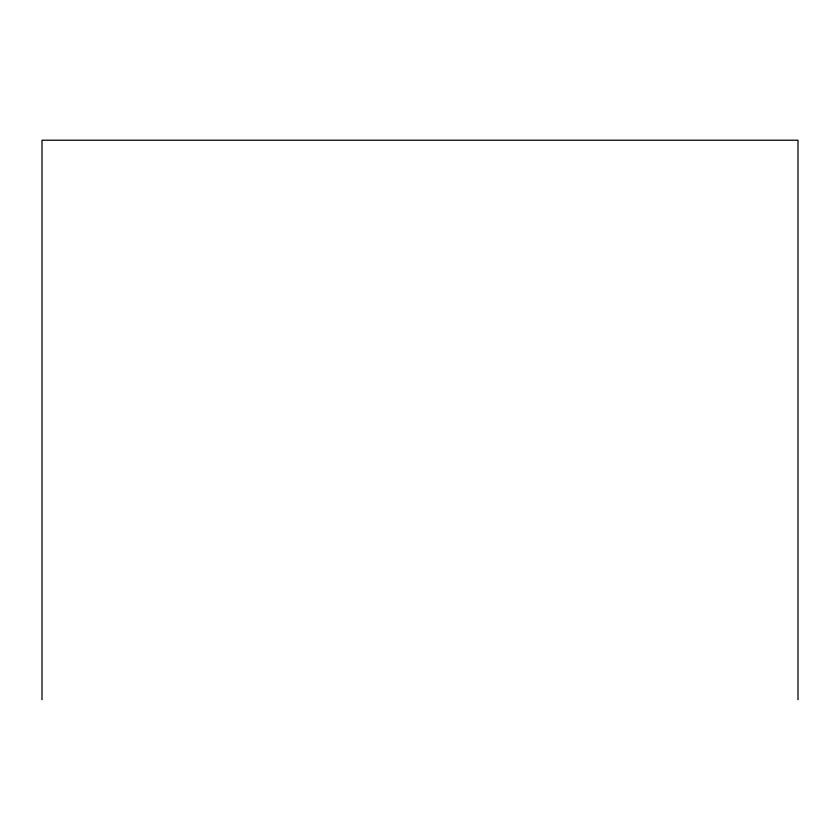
<?xml version="1.0" encoding="UTF-8"?>
<svg xmlns="http://www.w3.org/2000/svg" width="840" height="840" viewBox="0 0 840 840"><rect width="100%" height="100%" fill="white"/><g stroke="black" fill="none" stroke-linecap="round" stroke-linejoin="round"><path stroke-width="1.26" d="M798 699.773L798 140.228L42 140.228L42 699.773"/></g></svg>
